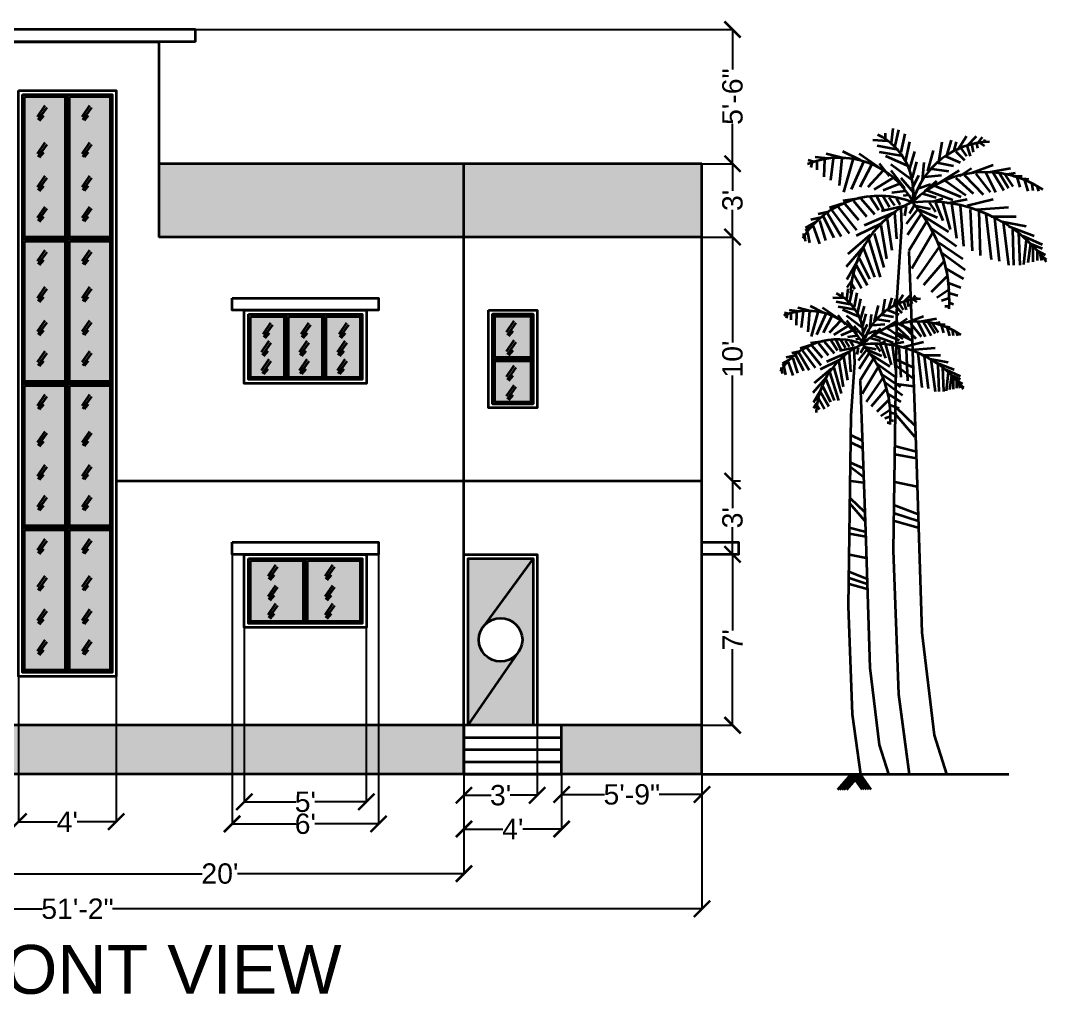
# Model space of a CAD drawing. Header units: inches. Extents: x -40 to 1928, y 303 to 1582.
# Drawn here: x 518 to 1023, y 1104 to 1582 of the extents above; entities that cross this region are included whole.
import ezdxf

# ---------------------------------------------------------------- set-up
doc = ezdxf.new("R2010")
doc.units = ezdxf.units.IN
doc.header["$PDMODE"] = 35
doc.layers.add('1.WALL', color=7, linetype='Continuous', lineweight=35)
doc.styles.get("Standard").update_dxf_attribs({"font": 'arial.ttf'})
doc.dimstyles.get("Standard").update_dxf_attribs({"dimtxt": 10, "dimasz": 8, "dimexe": 0.18, "dimexo": 0.0625, "dimgap": 0.09, "dimtad": 0, "dimzin": 0, "dimdsep": 46, "dimlunit": 4, "dimtxsty": 'Standard', "dimblk": 'ARCHTICK', "dimcen": 0.09, "dimadec": 0, "dimazin": 0, "dimtfac": 1, "dimtofl": 0, "dimtmove": 0, "dimatfit": 3, "dimfxl": 1, "dimtolj": 1, "dimtzin": 0, "dimarcsym": 0})

# ---------------------------------------------------------------- blocks, each defined once
blk = doc.blocks.new('*U42')
for p, q in [((-7.5, 199.68), (-7.5, 197.946)), ((-5.567, 196.707), (-4.987, 201.167)), ((-4.407, 195.716), (-3.247, 200.672)), ((-2.474, 193.733), (-1.315, 199.433)), ((15.116, 194.477), (17.822, 198.689)), ((18.015, 195.716), (20.914, 198.689)), ((21.301, 196.459), (22.847, 198.441)), ((-6.727, 197.202), (-11.366, 197.45)), ((-3.441, 194.477), (-10.013, 195.716)), ((-1.121, 190.759), (0.232, 196.955)), ((9.317, 191.255), (10.283, 196.955)), ((11.829, 192.99), (13.182, 197.45)), ((13.956, 194.229), (14.729, 196.955)), ((18.015, 195.468), (18.981, 192.494)), ((19.368, 196.459), (19.948, 193.733)), ((20.914, 196.459), (21.301, 194.972)), ((22.074, 196.707), (23.427, 195.716)), ((23.234, 196.707), (23.62, 197.698)), ((-25.283, 191.751), (-29.342, 192.246)), ((-20.064, 191.751), (-25.863, 193.238)), ((-21.031, 191.998), (-21.804, 183.325)), ((-15.232, 191.255), (-20.644, 193.981)), ((-9.433, 189.025), (-15.618, 193.238)), ((-1.894, 192.494), (-9.24, 193.733)), ((-0.541, 189.52), (-7.307, 192.494)), ((0.038, 188.281), (1.778, 193.981)), ((5.837, 187.786), (7.577, 194.229)), ((11.25, 192.494), (15.889, 190.512)), ((14.536, 193.981), (17.242, 191.255)), ((16.082, 194.972), (17.822, 192.494)), ((-29.729, 190.759), (-31.469, 191.255)), ((-30.309, 190.512), (-30.695, 189.025)), ((-28.763, 190.759), (-28.763, 188.281)), ((-26.443, 191.503), (-26.636, 186.051)), ((-23.737, 191.751), (-24.51, 185.06)), ((-17.551, 191.503), (-20.451, 181.343)), ((-14.265, 190.759), (-18.131, 182.086)), ((-11.753, 189.768), (-15.425, 182.83)), ((-6.147, 186.299), (-9.24, 190.264)), ((-5.76, 190.016), (0.618, 185.308)), ((1.005, 185.803), (2.358, 190.759)), ((4.098, 185.06), (4.678, 190.512)), ((8.544, 190.512), (13.763, 189.52)), ((15.695, 186.299), (19.368, 188.777)), ((19.368, 187.29), (26.133, 189.768)), ((24.78, 187.538), (31.546, 188.777)), ((-8.08, 188.034), (-12.912, 182.83)), ((-4.987, 185.803), (-10.979, 182.086)), ((-5.76, 188.034), (-1.508, 182.582)), ((-2.668, 185.803), (1.198, 181.343)), ((1.005, 182.582), (2.938, 186.547)), ((4.871, 186.051), (10.09, 186.547)), ((6.997, 188.529), (12.216, 187.786)), ((9.51, 184.317), (15.502, 188.034)), ((14.536, 185.803), (19.948, 180.847)), ((17.242, 186.547), (23.041, 180.599)), ((20.721, 187.042), (25.167, 181.343)), ((23.814, 187.29), (26.907, 181.343)), ((26.133, 187.29), (29.419, 181.838)), ((28.066, 187.29), (30.966, 182.582)), ((29.806, 186.795), (32.319, 183.078)), ((29.999, 186.795), (33.092, 187.29)), ((32.512, 186.299), (35.218, 186.299)), ((33.479, 186.051), (34.445, 182.83)), ((35.605, 185.556), (37.151, 185.308)), ((-3.247, 183.821), (-8.08, 181.838)), ((2.938, 182.582), (6.61, 183.821)), ((4.871, 181.591), (8.544, 184.812)), ((7.77, 183.325), (16.082, 179.856)), ((11.25, 184.812), (17.628, 180.352)), ((35.798, 185.308), (36.958, 181.591)), ((38.118, 184.317), (38.504, 181.838)), ((39.857, 182.83), (40.244, 181.591)), ((-15.618, 179.36), (-20.644, 178.617)), ((-15.038, 179.36), (-10.786, 174.404)), ((-12.332, 180.104), (-9.433, 175.643)), ((-10.206, 180.104), (-8.08, 175.891)), ((-8.273, 180.104), (-6.147, 176.635)), ((-6.34, 179.608), (-4.6, 177.13)), ((-1.315, 181.591), (-5.374, 181.095)), ((-4.021, 179.36), (-2.861, 177.378)), ((-0.348, 180.352), (-1.894, 180.104)), ((4.098, 180.847), (8.35, 179.608)), ((5.644, 181.838), (13.569, 178.865)), ((7.384, 178.369), (10.476, 179.36)), ((11.829, 177.874), (18.015, 179.113)), ((18.015, 177.13), (26.133, 179.113)), ((-21.031, 177.626), (-24.897, 176.387)), ((-24.317, 175.891), (-18.711, 168.457)), ((-22.191, 176.635), (-16.391, 169.448)), ((-20.064, 177.626), (-15.812, 172.67)), ((-17.358, 178.617), (-13.299, 173.661)), ((-1.701, 176.882), (-8.66, 175.396)), ((-2.668, 176.387), (-2.376, 170.594)), ((-0.928, 176.882), (-1.508, 173.909)), ((2.551, 175.891), (-0.928, 171.431)), ((1.585, 177.13), (0.038, 174.652)), ((1.585, 177.13), (6.61, 176.139)), ((2.938, 175.891), (8.737, 173.413)), ((6.224, 178.121), (8.157, 175.148)), ((8.157, 178.121), (10.476, 172.422)), ((10.476, 177.874), (12.796, 169.696)), ((13.182, 177.874), (14.729, 166.97)), ((15.889, 177.13), (16.855, 164.492)), ((18.981, 175.891), (19.561, 163.005)), ((20.914, 175.891), (30.966, 176.635)), ((-27.409, 173.413), (-30.695, 172.67)), ((-25.09, 175.148), (-28.376, 174.404)), ((-26.829, 173.661), (-23.544, 167.218)), ((-25.476, 174.652), (-21.224, 167.466)), ((-4.214, 175.148), (-14.072, 170.935)), ((-6.92, 172.917), (-5.374, 163.253)), ((-4.6, 174.9), (-4.021, 166.722)), ((3.711, 174.404), (-0.541, 167.961)), ((4.291, 173.909), (12.216, 168.953)), ((21.688, 175.396), (22.074, 161.518)), ((23.814, 174.404), (25.554, 160.279)), ((25.554, 173.661), (33.285, 173.661)), ((26.52, 173.165), (28.066, 159.784)), ((-28.956, 172.174), (-32.435, 170.192)), ((-31.082, 169.944), (-32.435, 169.2)), ((-29.922, 170.687), (-27.989, 165.235)), ((-27.989, 172.422), (-26.056, 166.227)), ((-8.466, 171.678), (-16.585, 167.713)), ((-8.853, 170.935), (-7.113, 160.527)), ((5.257, 171.926), (-0.155, 163.005)), ((6.417, 170.439), (14.729, 164.492)), ((28.839, 172.174), (36.378, 170.687)), ((29.226, 171.926), (30.966, 158.545)), ((30.966, 170.687), (38.891, 167.713)), ((32.126, 169.696), (32.512, 158.545)), ((-32.628, 167.961), (-33.208, 167.961)), ((-32.628, 167.713), (-32.435, 165.979)), ((-31.662, 168.705), (-31.082, 165.483)), ((-12.139, 167.961), (-19.098, 162.014)), ((-12.719, 166.722), (-9.046, 154.828)), ((-10.979, 168.457), (-7.887, 157.801)), ((7.384, 168.705), (0.812, 157.553)), ((34.058, 168.705), (34.445, 158.545)), ((35.412, 167.713), (41.404, 164.988)), ((36.378, 166.474), (35.605, 158.792)), ((-14.265, 164.244), (-19.678, 158.049)), ((-14.265, 163.749), (-10.786, 154.828)), ((9.317, 164.244), (2.358, 154.332)), ((8.544, 165.979), (16.662, 160.527)), ((37.731, 165.235), (36.958, 159.288)), ((37.924, 165.235), (41.404, 163.749)), ((38.504, 164.492), (38.504, 159.536)), ((39.664, 163.253), (42.37, 161.766)), ((-16.005, 160.031), (-19.484, 154.084)), ((-15.618, 160.775), (-12.332, 154.332)), ((10.09, 162.51), (17.435, 157.058)), ((39.857, 162.757), (39.857, 160.031)), ((40.824, 161.766), (41.21, 160.031)), ((41.21, 161.518), (42.757, 160.279)), ((-16.585, 158.545), (-13.106, 152.35)), ((10.863, 159.784), (4.484, 152.35)), ((11.443, 157.553), (16.855, 154.332)), ((-18.131, 153.589), (-19.484, 151.606)), ((-17.358, 155.819), (-14.845, 151.358)), ((11.829, 155.075), (6.804, 150.119)), ((-17.938, 152.597), (-16.972, 151.111)), ((12.603, 151.111), (8.544, 148.385)), ((12.216, 153.093), (16.082, 151.606)), ((12.216, 148.137), (10.09, 147.393)), ((12.603, 149.872), (15.116, 149.128)), ((12.409, 145.659), (11.056, 145.659)), ((12.409, 146.898), (13.763, 146.402)), ((-4.081, 140.645), (0.753, 138.261)), ((-4.081, 137.547), (0.753, 135.163)), ((-4.081, 129.205), (1.124, 126.821)), ((-4.081, 127.298), (1.31, 123.246)), ((-4.081, 121.578), (1.31, 120.863)), ((-4.453, 112.283), (1.682, 105.133)), ((-4.267, 114.428), (1.682, 108.708)), ((-4.639, 102.273), (1.868, 100.604)), ((-4.453, 99.651), (2.24, 98.459)), ((-4.453, 91.071), (2.426, 89.641)), ((-4.825, 83.921), (2.612, 81.061)), ((-4.639, 81.299), (2.797, 78.916)), ((-4.639, 78.916), (2.797, 76.771))]:
    blk.add_line(p, q)
for points in [[(-2.363, 170.553), (-3.88, 148.505), (-4.988, 69.634), (-3.325, 24.869), (0, 0)], [(-0.116, 162.848), (0.554, 143.532), (2.217, 96.635), (3.88, 44.054), (7.76, 12.079), (11.64, 0)]]:
    blk.add_lwpolyline(points)
for centre, radius, start, end in [((-18.427, 181.448), 19.715, 350.285, 64.11229), ((25.595, 171.567), 25.395, 91.40319, 163.882), ((-21.738, 166.094), 25.899, 27.67115, 112.5305), ((23.687, 155.341), 32.188, 56.19272, 134.3213), ((-9.259, 151.732), 28.386, 68.38311, 147.5322), ((14.394, 148.393), 32.752, 113.7592, 177.4133), ((5.828, 132.718), 45.639, 35.98777, 95.82273), ((-32.8, 147.923), 45.309, 356.1943, 41.37848)]:
    blk.add_arc(centre, radius, start, end)
blk = doc.blocks.new('_ArchTick')
at = {"color": 0, "linetype": 'ByBlock', "const_width": 0.15}
blk.add_lwpolyline([(-0.5, -0.5), (0.5, 0.5)], dxfattribs=at)
blk = doc.blocks.new('*D45')
at = {"layer": '1.WALL', "color": 0, "lineweight": -2, "transparency": 16777216}
for p, q in [((871.37, 1320.07), (868.27, 1320.07)), ((868.45, 1320.07), (868.45, 1282.72)), ((868.45, 1236.07), (868.45, 1273.42)), ((853.5, 1236.07), (868.63, 1236.07))]:
    blk.add_line(p, q, dxfattribs=at)
at = {"layer": 'Defpoints', "color": 0, "transparency": 16777216}
for p in [(868.45, 1320.07), (871.43, 1320.07), (853.43, 1236.07)]:
    blk.add_point(p, dxfattribs=at)
at = {"layer": '1.WALL', "color": 0, "lineweight": -2, "transparency": 16777216, "xscale": 8, "yscale": 8, "zscale": 8}
for p, rotation in [((868.45, 1320.07), 90), ((868.45, 1236.07), 270)]:
    blk.add_blockref('_ArchTick', p, dxfattribs=dict(at, rotation=rotation))
at = {"layer": '1.WALL', "color": 0, "transparency": 16777216, "insert": (868.45, 1278.07), "char_height": 10, "attachment_point": 5, "rotation": 90}
blk.add_mtext("\\A1;7'", dxfattribs=at)
blk = doc.blocks.new('*D46')
at = {"layer": '1.WALL', "color": 0, "lineweight": -2, "transparency": 16777216}
for p, q in [((872.39, 1356.07), (868.27, 1356.07)), ((868.45, 1356.07), (868.45, 1342.76)), ((868.45, 1320.07), (868.45, 1333.38)), ((871.37, 1320.07), (868.27, 1320.07))]:
    blk.add_line(p, q, dxfattribs=at)
at = {"layer": 'Defpoints', "color": 0, "transparency": 16777216}
for p in [(868.45, 1356.07), (872.45, 1356.07), (871.43, 1320.07)]:
    blk.add_point(p, dxfattribs=at)
at = {"layer": '1.WALL', "color": 0, "lineweight": -2, "transparency": 16777216, "xscale": 8, "yscale": 8, "zscale": 8}
for p, rotation in [((868.45, 1356.07), 90), ((868.45, 1320.07), 270)]:
    blk.add_blockref('_ArchTick', p, dxfattribs=dict(at, rotation=rotation))
at = {"layer": '1.WALL', "color": 0, "transparency": 16777216, "insert": (868.45, 1338.07), "char_height": 10, "attachment_point": 5, "rotation": 90}
blk.add_mtext("\\A1;3'", dxfattribs=at)
blk = doc.blocks.new('*D47')
at = {"layer": '1.WALL', "color": 0, "lineweight": -2, "transparency": 16777216}
for p, q in [((853.5, 1476.07), (868.63, 1476.07)), ((868.45, 1476.07), (868.45, 1424.17)), ((868.45, 1356.07), (868.45, 1407.96)), ((872.39, 1356.07), (868.27, 1356.07))]:
    blk.add_line(p, q, dxfattribs=at)
at = {"layer": 'Defpoints', "color": 0, "transparency": 16777216}
for p in [(853.43, 1476.07), (868.45, 1476.07), (872.45, 1356.07)]:
    blk.add_point(p, dxfattribs=at)
at = {"layer": '1.WALL', "color": 0, "lineweight": -2, "transparency": 16777216, "xscale": 8, "yscale": 8, "zscale": 8}
for p, rotation in [((868.45, 1476.07), 90), ((868.45, 1356.07), 270)]:
    blk.add_blockref('_ArchTick', p, dxfattribs=dict(at, rotation=rotation))
at = {"layer": '1.WALL', "color": 0, "transparency": 16777216, "insert": (868.45, 1416.07), "char_height": 10, "attachment_point": 5, "rotation": 90}
blk.add_mtext("\\A1;10'", dxfattribs=at)
blk = doc.blocks.new('*D48')
at = {"layer": '1.WALL', "color": 0, "lineweight": -2, "transparency": 16777216}
for p, q in [((853.5, 1512.07), (868.63, 1512.07)), ((868.45, 1512.07), (868.45, 1498.76)), ((868.45, 1476.07), (868.45, 1489.38)), ((853.5, 1476.07), (868.63, 1476.07))]:
    blk.add_line(p, q, dxfattribs=at)
at = {"layer": 'Defpoints', "color": 0, "transparency": 16777216}
for p in [(853.43, 1512.07), (868.45, 1512.07), (853.43, 1476.07)]:
    blk.add_point(p, dxfattribs=at)
at = {"layer": '1.WALL', "color": 0, "lineweight": -2, "transparency": 16777216, "xscale": 8, "yscale": 8, "zscale": 8}
for p, rotation in [((868.45, 1512.07), 90), ((868.45, 1476.07), 270)]:
    blk.add_blockref('_ArchTick', p, dxfattribs=dict(at, rotation=rotation))
at = {"layer": '1.WALL', "color": 0, "transparency": 16777216, "insert": (868.45, 1494.07), "char_height": 10, "attachment_point": 5, "rotation": 90}
blk.add_mtext("\\A1;3'", dxfattribs=at)
blk = doc.blocks.new('*D49')
at = {"layer": '1.WALL', "color": 0, "lineweight": -2, "transparency": 16777216}
for p, q in [((604.5, 1578.07), (868.63, 1578.07)), ((868.45, 1578.07), (868.45, 1558.45)), ((868.45, 1512.07), (868.45, 1531.69)), ((853.5, 1512.07), (868.63, 1512.07))]:
    blk.add_line(p, q, dxfattribs=at)
at = {"layer": 'Defpoints', "color": 0, "transparency": 16777216}
for p in [(604.43, 1578.07), (868.45, 1578.07), (853.43, 1512.07)]:
    blk.add_point(p, dxfattribs=at)
at = {"layer": '1.WALL', "color": 0, "lineweight": -2, "transparency": 16777216, "xscale": 8, "yscale": 8, "zscale": 8}
for p, rotation in [((868.45, 1578.07), 90), ((868.45, 1512.07), 270)]:
    blk.add_blockref('_ArchTick', p, dxfattribs=dict(at, rotation=rotation))
at = {"layer": '1.WALL', "color": 0, "transparency": 16777216, "insert": (868.45, 1545.07), "char_height": 10, "attachment_point": 5, "rotation": 90}
blk.add_mtext('\\A1;5\'-6"', dxfattribs=at)
blk = doc.blocks.new('*D53')
at = {"layer": '1.WALL', "color": 0, "lineweight": -2, "transparency": 16777216}
for p, q in [((496.43, 1212.01), (496.43, 1162.92)), ((736.43, 1212.01), (736.43, 1162.92)), ((496.43, 1163.1), (607.77, 1163.1)), ((736.43, 1163.1), (625.09, 1163.1))]:
    blk.add_line(p, q, dxfattribs=at)
at = {"layer": 'Defpoints', "color": 0, "transparency": 16777216}
for p in [(496.43, 1212.07), (736.43, 1212.07), (736.43, 1163.1)]:
    blk.add_point(p, dxfattribs=at)
at = {"layer": '1.WALL', "color": 0, "lineweight": -2, "transparency": 16777216, "xscale": 8, "yscale": 8, "zscale": 8, "rotation": 180}
blk.add_blockref('_ArchTick', (496.43, 1163.1), dxfattribs=at)
at = {"layer": '1.WALL', "color": 0, "lineweight": -2, "transparency": 16777216, "xscale": 8, "yscale": 8, "zscale": 8}
blk.add_blockref('_ArchTick', (736.43, 1163.1), dxfattribs=at)
at = {"layer": '1.WALL', "color": 0, "transparency": 16777216, "insert": (616.43, 1163.1), "char_height": 10, "attachment_point": 5}
blk.add_mtext("\\A1;20'", dxfattribs=at)
blk = doc.blocks.new('*D54')
at = {"layer": '1.WALL', "color": 0, "lineweight": -2, "transparency": 16777216}
for p, q in [((784.43, 1212.01), (784.43, 1201.83)), ((853.43, 1212.01), (853.43, 1201.83)), ((784.43, 1202.01), (805.55, 1202.01)), ((853.43, 1202.01), (832.31, 1202.01))]:
    blk.add_line(p, q, dxfattribs=at)
at = {"layer": 'Defpoints', "color": 0, "transparency": 16777216}
for p in [(784.43, 1212.07), (853.43, 1212.07), (853.43, 1202.01)]:
    blk.add_point(p, dxfattribs=at)
at = {"layer": '1.WALL', "color": 0, "lineweight": -2, "transparency": 16777216, "xscale": 8, "yscale": 8, "zscale": 8, "rotation": 180}
blk.add_blockref('_ArchTick', (784.43, 1202.01), dxfattribs=at)
at = {"layer": '1.WALL', "color": 0, "lineweight": -2, "transparency": 16777216, "xscale": 8, "yscale": 8, "zscale": 8}
blk.add_blockref('_ArchTick', (853.43, 1202.01), dxfattribs=at)
at = {"layer": '1.WALL', "color": 0, "transparency": 16777216, "insert": (818.93, 1202.01), "char_height": 10, "attachment_point": 5}
blk.add_mtext('\\A1;5\'-9"', dxfattribs=at)
blk = doc.blocks.new('*D55')
at = {"layer": '1.WALL', "color": 0, "lineweight": -2, "transparency": 16777216}
for p, q in [((239.43, 1212.01), (239.43, 1145.63)), ((853.43, 1212.01), (853.43, 1145.63)), ((239.43, 1145.81), (529.17, 1145.81)), ((853.43, 1145.81), (563.7, 1145.81))]:
    blk.add_line(p, q, dxfattribs=at)
at = {"layer": 'Defpoints', "color": 0, "transparency": 16777216}
for p in [(239.43, 1212.07), (853.43, 1212.07), (239.43, 1145.81)]:
    blk.add_point(p, dxfattribs=at)
at = {"layer": '1.WALL', "color": 0, "lineweight": -2, "transparency": 16777216, "xscale": 8, "yscale": 8, "zscale": 8, "rotation": 180}
blk.add_blockref('_ArchTick', (239.43, 1145.81), dxfattribs=at)
at = {"layer": '1.WALL', "color": 0, "lineweight": -2, "transparency": 16777216, "xscale": 8, "yscale": 8, "zscale": 8}
blk.add_blockref('_ArchTick', (853.43, 1145.81), dxfattribs=at)
at = {"layer": '1.WALL', "color": 0, "transparency": 16777216, "insert": (546.43, 1145.81), "char_height": 10, "attachment_point": 5}
blk.add_mtext('\\A1;51\'-2"', dxfattribs=at)
blk = doc.blocks.new('*D61')
at = {"layer": '1.WALL', "color": 0, "lineweight": -2, "transparency": 16777216}
for p, q in [((517.43, 1260.01), (517.43, 1188.48)), ((565.43, 1260.01), (565.43, 1188.48)), ((517.43, 1188.66), (536.54, 1188.66)), ((565.43, 1188.66), (546.33, 1188.66))]:
    blk.add_line(p, q, dxfattribs=at)
at = {"layer": 'Defpoints', "color": 0, "transparency": 16777216}
for p in [(517.43, 1260.07), (565.43, 1260.07), (565.43, 1188.66)]:
    blk.add_point(p, dxfattribs=at)
at = {"layer": '1.WALL', "color": 0, "lineweight": -2, "transparency": 16777216, "xscale": 8, "yscale": 8, "zscale": 8, "rotation": 180}
blk.add_blockref('_ArchTick', (517.43, 1188.66), dxfattribs=at)
at = {"layer": '1.WALL', "color": 0, "lineweight": -2, "transparency": 16777216, "xscale": 8, "yscale": 8, "zscale": 8}
blk.add_blockref('_ArchTick', (565.43, 1188.66), dxfattribs=at)
at = {"layer": '1.WALL', "color": 0, "transparency": 16777216, "insert": (541.43, 1188.66), "char_height": 10, "attachment_point": 5}
blk.add_mtext("\\A1;4'", dxfattribs=at)
blk = doc.blocks.new('*D62')
at = {"layer": '1.WALL', "color": 0, "lineweight": -2, "transparency": 16777216}
for p, q in [((628.43, 1284.01), (628.43, 1198.21)), ((688.43, 1284.01), (688.43, 1198.21)), ((628.43, 1198.39), (653.74, 1198.39)), ((688.43, 1198.39), (663.12, 1198.39))]:
    blk.add_line(p, q, dxfattribs=at)
at = {"layer": 'Defpoints', "color": 0, "transparency": 16777216}
for p in [(628.43, 1284.07), (688.43, 1284.07), (688.43, 1198.39)]:
    blk.add_point(p, dxfattribs=at)
at = {"layer": '1.WALL', "color": 0, "lineweight": -2, "transparency": 16777216, "xscale": 8, "yscale": 8, "zscale": 8, "rotation": 180}
blk.add_blockref('_ArchTick', (628.43, 1198.39), dxfattribs=at)
at = {"layer": '1.WALL', "color": 0, "lineweight": -2, "transparency": 16777216, "xscale": 8, "yscale": 8, "zscale": 8}
blk.add_blockref('_ArchTick', (688.43, 1198.39), dxfattribs=at)
at = {"layer": '1.WALL', "color": 0, "transparency": 16777216, "insert": (658.43, 1198.39), "char_height": 10, "attachment_point": 5}
blk.add_mtext("\\A1;5'", dxfattribs=at)
blk = doc.blocks.new('*D63')
at = {"layer": '1.WALL', "color": 0, "lineweight": -2, "transparency": 16777216}
for p, q in [((622.43, 1320.01), (622.43, 1187.4)), ((694.43, 1320.01), (694.43, 1187.4)), ((622.43, 1187.58), (653.71, 1187.58)), ((694.43, 1187.58), (663.15, 1187.58))]:
    blk.add_line(p, q, dxfattribs=at)
at = {"layer": 'Defpoints', "color": 0, "transparency": 16777216}
for p in [(622.43, 1320.07), (694.43, 1320.07), (694.43, 1187.58)]:
    blk.add_point(p, dxfattribs=at)
at = {"layer": '1.WALL', "color": 0, "lineweight": -2, "transparency": 16777216, "xscale": 8, "yscale": 8, "zscale": 8, "rotation": 180}
blk.add_blockref('_ArchTick', (622.43, 1187.58), dxfattribs=at)
at = {"layer": '1.WALL', "color": 0, "lineweight": -2, "transparency": 16777216, "xscale": 8, "yscale": 8, "zscale": 8}
blk.add_blockref('_ArchTick', (694.43, 1187.58), dxfattribs=at)
at = {"layer": '1.WALL', "color": 0, "transparency": 16777216, "insert": (658.43, 1187.58), "char_height": 10, "attachment_point": 5}
blk.add_mtext("\\A1;6'", dxfattribs=at)
blk = doc.blocks.new('*D64')
at = {"layer": '1.WALL', "color": 0, "lineweight": -2, "transparency": 16777216}
for p, q in [((736.43, 1236.01), (736.43, 1201.45)), ((772.43, 1236.01), (772.43, 1201.45)), ((736.43, 1201.63), (749.75, 1201.63)), ((772.43, 1201.63), (759.12, 1201.63))]:
    blk.add_line(p, q, dxfattribs=at)
at = {"layer": 'Defpoints', "color": 0, "transparency": 16777216}
for p in [(736.43, 1236.07), (772.43, 1236.07), (772.43, 1201.63)]:
    blk.add_point(p, dxfattribs=at)
at = {"layer": '1.WALL', "color": 0, "lineweight": -2, "transparency": 16777216, "xscale": 8, "yscale": 8, "zscale": 8, "rotation": 180}
blk.add_blockref('_ArchTick', (736.43, 1201.63), dxfattribs=at)
at = {"layer": '1.WALL', "color": 0, "lineweight": -2, "transparency": 16777216, "xscale": 8, "yscale": 8, "zscale": 8}
blk.add_blockref('_ArchTick', (772.43, 1201.63), dxfattribs=at)
at = {"layer": '1.WALL', "color": 0, "transparency": 16777216, "insert": (754.43, 1201.63), "char_height": 10, "attachment_point": 5}
blk.add_mtext("\\A1;3'", dxfattribs=at)
blk = doc.blocks.new('*D65')
at = {"layer": '1.WALL', "color": 0, "lineweight": -2, "transparency": 16777216}
for p, q in [((736.43, 1212.01), (736.43, 1184.88)), ((784.43, 1212.01), (784.43, 1184.88)), ((736.43, 1185.06), (755.54, 1185.06)), ((784.43, 1185.06), (765.33, 1185.06))]:
    blk.add_line(p, q, dxfattribs=at)
at = {"layer": 'Defpoints', "color": 0, "transparency": 16777216}
for p in [(736.43, 1212.07), (784.43, 1212.07), (784.43, 1185.06)]:
    blk.add_point(p, dxfattribs=at)
at = {"layer": '1.WALL', "color": 0, "lineweight": -2, "transparency": 16777216, "xscale": 8, "yscale": 8, "zscale": 8, "rotation": 180}
blk.add_blockref('_ArchTick', (736.43, 1185.06), dxfattribs=at)
at = {"layer": '1.WALL', "color": 0, "lineweight": -2, "transparency": 16777216, "xscale": 8, "yscale": 8, "zscale": 8}
blk.add_blockref('_ArchTick', (784.43, 1185.06), dxfattribs=at)
at = {"layer": '1.WALL', "color": 0, "transparency": 16777216, "insert": (760.43, 1185.06), "char_height": 10, "attachment_point": 5}
blk.add_mtext("\\A1;4'", dxfattribs=at)

msp = doc.modelspace()

# ---------------------------------------------------------------- hatches: boundary and pattern name
at = {"layer": '1.WALL'}
h = msp.add_hatch(color=256, dxfattribs=at)
h.set_gradient(color1=(39, 118, 187), color2=(173, 221, 247), tint=1, name='CYLINDER')
h.paths.add_polyline_path([(520.433, 1476.068), (540.433, 1476.068), (540.433, 1545.068), (520.433, 1545.068)])
h.paths.add_polyline_path([(562.433, 1545.068), (542.433, 1545.068), (542.433, 1476.068), (562.433, 1476.068)])
h.paths.add_polyline_path([(520.433, 1405.068), (540.433, 1405.068), (540.433, 1474.068), (520.433, 1474.068)])
h.paths.add_polyline_path([(542.433, 1405.068), (562.433, 1405.068), (562.433, 1474.068), (542.433, 1474.068)])
h.paths.add_polyline_path([(540.433, 1403.068), (520.433, 1403.068), (520.433, 1334.068), (540.433, 1334.068)])
h.paths.add_polyline_path([(562.433, 1403.068), (542.433, 1403.068), (542.433, 1334.068), (562.433, 1334.068)])
h.paths.add_polyline_path([(540.433, 1332.068), (520.433, 1332.068), (520.433, 1263.068), (540.433, 1263.068)])
h.paths.add_polyline_path([(542.433, 1263.068), (562.433, 1263.068), (562.433, 1332.068), (542.433, 1332.068)])
at = {"layer": '1.WALL', "true_color": 0xf26722}
h = msp.add_hatch(color=30, dxfattribs=at)
h.paths.add_polyline_path([(853.433, 1512.068), (736.433, 1512.068), (736.433, 1476.068), (853.433, 1476.068)])
h.paths.add_polyline_path([(496.433, 1392.068), (253.433, 1392.068), (253.433, 1356.068), (496.433, 1356.068)])
h = msp.add_hatch(color=30, dxfattribs=at)
h.paths.add_polyline_path([(496.433, 1512.068), (373.433, 1512.068), (373.433, 1476.068), (496.433, 1476.068)])
h.paths.add_polyline_path([(736.433, 1512.068), (586.433, 1512.068), (586.433, 1476.068), (736.433, 1476.068)])
at = {"layer": '1.WALL'}
h = msp.add_hatch(color=256, dxfattribs=at)
h.set_gradient(color1=(39, 118, 187), color2=(173, 221, 247), tint=1, name='CYLINDER')
h.paths.add_polyline_path([(648.099, 1437.068), (631.433, 1437.068), (631.433, 1407.068), (648.099, 1407.068)])
h = msp.add_hatch(color=256, dxfattribs=at)
h.set_gradient(color1=(39, 118, 187), color2=(173, 221, 247), tint=1, name='CYLINDER')
h.paths.add_polyline_path([(666.766, 1437.068), (650.099, 1437.068), (650.099, 1407.068), (666.766, 1407.068)])
h = msp.add_hatch(color=256, dxfattribs=at)
h.set_gradient(color1=(39, 118, 187), color2=(173, 221, 247), tint=1, name='CYLINDER')
h.paths.add_polyline_path([(668.766, 1407.068), (685.433, 1407.068), (685.433, 1437.068), (668.766, 1437.068)])
h = msp.add_hatch(color=256, dxfattribs=at)
h.set_gradient(color1=(39, 118, 187), color2=(173, 221, 247), tint=1, name='CYLINDER')
h.paths.add_polyline_path([(769.406, 1437.068), (751.406, 1437.068), (751.406, 1417.068), (769.406, 1417.068)])
h = msp.add_hatch(color=256, dxfattribs=at)
h.set_gradient(color1=(39, 118, 187), color2=(173, 221, 247), tint=1, name='CYLINDER')
h.paths.add_polyline_path([(769.406, 1415.068), (751.406, 1415.068), (751.406, 1395.068), (769.406, 1395.068)])
h = msp.add_hatch(color=256, dxfattribs=at)
h.set_gradient(color1=(39, 118, 187), color2=(173, 221, 247), tint=1, name='CYLINDER')
h.paths.add_polyline_path([(631.433, 1317.068), (631.433, 1287.068), (657.433, 1287.068), (657.433, 1317.068)])
h = msp.add_hatch(color=256, dxfattribs=at)
h.set_gradient(color1=(39, 118, 187), color2=(173, 221, 247), tint=1, name='CYLINDER')
h.paths.add_polyline_path([(685.433, 1317.068), (659.433, 1317.068), (659.433, 1287.068), (685.433, 1287.068)])
at = {"layer": '1.WALL', "true_color": 0xe5e878}
msp.add_hatch(color=61, dxfattribs=at).paths.add_polyline_path([(770.433, 1318.068), (745.806, 1284.373, -0.725467), (765.118, 1278.068, -0.1521607), (763.227, 1272), (738.433, 1236.068), (770.433, 1236.068)])
at = {"layer": '1.WALL', "true_color": 0x999b37}
msp.add_hatch(color=55, dxfattribs=at).paths.add_polyline_path([(770.433, 1318.068), (738.433, 1318.068), (738.433, 1236.068), (763.227, 1272, -0.7358689), (743.748, 1278.068, -0.1591065), (745.806, 1284.373)])
at = {"layer": '1.WALL'}
h = msp.add_hatch(dxfattribs=at)
h.set_pattern_fill('GRAVEL', color=256, style=0)
h.paths.add_polyline_path([(424.433, 1230.068), (436.433, 1230.068), (436.433, 1236.068), (255.433, 1236.068), (255.433, 1212.068), (400.433, 1212.068), (400.433, 1218.068), (412.433, 1218.068), (412.433, 1224.068), (424.433, 1224.068)])
h.paths.add_polyline_path([(736.433, 1236.068), (496.433, 1236.068), (496.433, 1212.068), (736.433, 1212.068)])
h.paths.add_polyline_path([(853.433, 1236.068), (784.433, 1236.068), (784.433, 1212.068), (853.433, 1212.068)])

# ---------------------------------------------------------------- linework, layer by layer
for p, q in [((604.433, 1578.068), (478.433, 1578.068)), ((604.433, 1572.068), (604.433, 1578.068)), ((604.433, 1572.068), (478.433, 1572.068)), ((541.433, 1546.068), (541.433, 1262.068)), ((853.433, 1512.068), (586.433, 1512.068)), ((736.433, 1356.068), (736.433, 1512.068)), ((853.433, 1356.068), (853.433, 1512.068)), ((853.433, 1476.068), (586.433, 1476.068)), ((630.433, 1438.068), (686.433, 1438.068)), ((630.433, 1406.068), (630.433, 1438.068)), ((649.099, 1406.068), (649.099, 1438.068)), ((667.766, 1406.068), (667.766, 1438.068)), ((686.433, 1438.068), (686.433, 1406.068)), ((519.433, 1404.068), (563.433, 1404.068)), ((686.433, 1406.068), (630.433, 1406.068)), ((853.433, 1356.068), (565.433, 1356.068)), ((853.433, 1356.068), (565.433, 1356.068)), ((853.433, 1356.068), (565.433, 1356.068)), ((736.433, 1212.068), (736.433, 1356.068)), ((853.433, 1212.068), (853.433, 1356.068)), ((770.433, 1318.068), (745.806, 1284.373)), ((738.433, 1236.068), (763.227, 1272)), ((853.433, 1236.068), (253.433, 1236.068)), ((853.433, 1236.068), (253.433, 1236.068)), ((736.433, 1236.068), (736.433, 1212.068)), ((784.433, 1212.068), (784.433, 1236.068)), ((736.433, 1230.068), (784.433, 1230.068)), ((736.433, 1224.068), (784.433, 1224.068)), ((736.433, 1218.068), (784.433, 1218.068)), ((853.433, 1212.068), (253.433, 1212.068)), ((736.433, 1212.068), (784.433, 1212.068)), ((853.433, 1212.068), (1004.34, 1212.068))]:
    msp.add_line(p, q, dxfattribs=at)
at = {"layer": '1.WALL', "color": 7, "true_color": 0xffffff}
for p, q in [((526.768, 1535.153), (530.541, 1540.656)), ((527.114, 1533.656), (531.515, 1539.693)), ((548.768, 1535.153), (552.541, 1540.656)), ((549.114, 1533.656), (553.515, 1539.693)), ((527.822, 1533.387), (529.929, 1535.833)), ((549.822, 1533.387), (551.929, 1535.833)), ((526.768, 1517.03), (530.541, 1522.533)), ((527.114, 1515.533), (531.515, 1521.57)), ((548.768, 1517.03), (552.541, 1522.533)), ((549.114, 1515.533), (553.515, 1521.57)), ((527.822, 1515.264), (529.929, 1517.709)), ((549.822, 1515.264), (551.929, 1517.709)), ((526.768, 1500.585), (530.541, 1506.088)), ((527.114, 1499.088), (531.515, 1505.125)), ((548.768, 1500.585), (552.541, 1506.088)), ((549.114, 1499.088), (553.515, 1505.125)), ((527.822, 1498.819), (529.929, 1501.264)), ((549.822, 1498.819), (551.929, 1501.264)), ((526.768, 1485.482), (530.541, 1490.985)), ((527.114, 1483.985), (531.515, 1490.022)), ((548.768, 1485.482), (552.541, 1490.985)), ((549.114, 1483.985), (553.515, 1490.022)), ((527.822, 1483.716), (529.929, 1486.162)), ((549.822, 1483.716), (551.929, 1486.162)), ((526.768, 1464.153), (530.541, 1469.656)), ((527.114, 1462.656), (531.515, 1468.693)), ((548.768, 1464.153), (552.541, 1469.656)), ((549.114, 1462.656), (553.515, 1468.693)), ((527.822, 1462.387), (529.929, 1464.833)), ((549.822, 1462.387), (551.929, 1464.833)), ((526.768, 1446.03), (530.541, 1451.533)), ((527.114, 1444.533), (531.515, 1450.57)), ((548.768, 1446.03), (552.541, 1451.533)), ((549.114, 1444.533), (553.515, 1450.57)), ((527.822, 1444.264), (529.929, 1446.709)), ((549.822, 1444.264), (551.929, 1446.709)), ((526.768, 1429.585), (530.541, 1435.088)), ((527.114, 1428.088), (531.515, 1434.125)), ((548.768, 1429.585), (552.541, 1435.088)), ((549.114, 1428.088), (553.515, 1434.125)), ((637.721, 1428.321), (641.494, 1433.824)), ((638.067, 1426.824), (642.468, 1432.861)), ((656.388, 1428.321), (660.161, 1433.824)), ((656.733, 1426.824), (661.134, 1432.861)), ((675.054, 1428.321), (678.827, 1433.824)), ((675.4, 1426.824), (679.801, 1432.861)), ((757.408, 1429.327), (761.181, 1434.83)), ((757.753, 1427.83), (762.155, 1433.867)), ((527.822, 1427.819), (529.929, 1430.264)), ((549.822, 1427.819), (551.929, 1430.264)), ((638.775, 1426.555), (640.882, 1429.001)), ((657.441, 1426.555), (659.549, 1429.001)), ((676.108, 1426.555), (678.216, 1429.001)), ((758.462, 1427.561), (760.569, 1430.006)), ((636.963, 1419.491), (640.736, 1424.994)), ((637.308, 1417.994), (641.709, 1424.031)), ((655.629, 1419.491), (659.402, 1424.994)), ((655.975, 1417.994), (660.376, 1424.031)), ((674.296, 1419.491), (678.069, 1424.994)), ((674.641, 1417.994), (679.043, 1424.031)), ((757.408, 1419.809), (761.181, 1425.311)), ((757.753, 1418.311), (762.155, 1424.348)), ((526.768, 1414.482), (530.541, 1419.985)), ((527.114, 1412.985), (531.515, 1419.022)), ((548.768, 1414.482), (552.541, 1419.985)), ((549.114, 1412.985), (553.515, 1419.022)), ((638.016, 1417.725), (640.124, 1420.17)), ((656.683, 1417.725), (658.79, 1420.17)), ((675.35, 1417.725), (677.457, 1420.17)), ((758.462, 1418.042), (760.569, 1420.488)), ((527.822, 1412.716), (529.929, 1415.162)), ((549.822, 1412.716), (551.929, 1415.162)), ((636.963, 1410.512), (640.736, 1416.014)), ((637.308, 1409.015), (641.709, 1415.052)), ((655.629, 1410.512), (659.402, 1416.014)), ((655.975, 1409.015), (660.376, 1415.052)), ((674.296, 1410.512), (678.069, 1416.014)), ((674.641, 1409.015), (679.043, 1415.052)), ((757.408, 1407.327), (761.181, 1412.83)), ((638.016, 1408.745), (640.124, 1411.191)), ((656.683, 1408.745), (658.79, 1411.191)), ((675.35, 1408.745), (677.457, 1411.191)), ((757.753, 1405.83), (762.155, 1411.867)), ((758.462, 1405.561), (760.569, 1408.006)), ((757.408, 1397.809), (761.181, 1403.311)), ((757.753, 1396.311), (762.155, 1402.348)), ((526.768, 1393.153), (530.541, 1398.656)), ((527.114, 1391.656), (531.515, 1397.693)), ((548.768, 1393.153), (552.541, 1398.656)), ((549.114, 1391.656), (553.515, 1397.693)), ((758.462, 1396.042), (760.569, 1398.488)), ((527.822, 1391.387), (529.929, 1393.833)), ((549.822, 1391.387), (551.929, 1393.833)), ((526.768, 1375.03), (530.541, 1380.533)), ((527.114, 1373.533), (531.515, 1379.57)), ((548.768, 1375.03), (552.541, 1380.533)), ((549.114, 1373.533), (553.515, 1379.57)), ((527.822, 1373.264), (529.929, 1375.709)), ((549.822, 1373.264), (551.929, 1375.709)), ((526.768, 1358.585), (530.541, 1364.088)), ((527.114, 1357.088), (531.515, 1363.125)), ((548.768, 1358.585), (552.541, 1364.088)), ((549.114, 1357.088), (553.515, 1363.125)), ((527.822, 1356.819), (529.929, 1359.264)), ((549.822, 1356.819), (551.929, 1359.264)), ((526.768, 1343.482), (530.541, 1348.985)), ((527.114, 1341.985), (531.515, 1348.022)), ((548.768, 1343.482), (552.541, 1348.985)), ((549.114, 1341.985), (553.515, 1348.022)), ((527.822, 1341.716), (529.929, 1344.162)), ((549.822, 1341.716), (551.929, 1344.162)), ((526.768, 1322.153), (530.541, 1327.656)), ((527.114, 1320.656), (531.515, 1326.693)), ((548.768, 1322.153), (552.541, 1327.656)), ((549.114, 1320.656), (553.515, 1326.693)), ((527.822, 1320.387), (529.929, 1322.833)), ((549.822, 1320.387), (551.929, 1322.833)), ((640.119, 1309.384), (643.892, 1314.887)), ((640.464, 1307.887), (644.866, 1313.924)), ((668.119, 1309.384), (671.892, 1314.887)), ((668.464, 1307.887), (672.866, 1313.924)), ((526.768, 1304.03), (530.541, 1309.533)), ((527.114, 1302.533), (531.515, 1308.57)), ((548.768, 1304.03), (552.541, 1309.533)), ((549.114, 1302.533), (553.515, 1308.57)), ((641.173, 1307.618), (643.28, 1310.064)), ((669.173, 1307.618), (671.28, 1310.064)), ((527.822, 1302.264), (529.929, 1304.709)), ((549.822, 1302.264), (551.929, 1304.709)), ((640.119, 1299.331), (643.892, 1304.834)), ((640.464, 1297.834), (644.866, 1303.871)), ((668.119, 1299.331), (671.892, 1304.834)), ((668.464, 1297.834), (672.866, 1303.871)), ((641.173, 1297.565), (643.28, 1300.011)), ((669.173, 1297.565), (671.28, 1300.011)), ((526.768, 1287.585), (530.541, 1293.088)), ((527.114, 1286.088), (531.515, 1292.125)), ((548.768, 1287.585), (552.541, 1293.088)), ((549.114, 1286.088), (553.515, 1292.125)), ((640.119, 1290.352), (643.892, 1295.855)), ((640.464, 1288.855), (644.866, 1294.892)), ((668.119, 1290.352), (671.892, 1295.855)), ((668.464, 1288.855), (672.866, 1294.892)), ((527.822, 1285.819), (529.929, 1288.264)), ((549.822, 1285.819), (551.929, 1288.264)), ((641.173, 1288.586), (643.28, 1291.031)), ((669.173, 1288.586), (671.28, 1291.031)), ((526.768, 1272.482), (530.541, 1277.985)), ((527.114, 1270.985), (531.515, 1277.022)), ((548.768, 1272.482), (552.541, 1277.985)), ((549.114, 1270.985), (553.515, 1277.022)), ((527.822, 1270.716), (529.929, 1273.162)), ((549.822, 1270.716), (551.929, 1273.162))]:
    msp.add_line(p, q, dxfattribs=at)
at = {"layer": '1.WALL', "color": 3}
for p, q in [((920.179, 1204.539), (926.714, 1212.068)), ((921.127, 1204.539), (927.662, 1212.068)), ((922.351, 1204.539), (928.886, 1212.068)), ((923.401, 1204.539), (929.936, 1212.068)), ((924.625, 1204.539), (931.16, 1212.068)), ((926.714, 1212.068), (932.034, 1204.539)), ((927.662, 1212.068), (932.982, 1204.539)), ((928.886, 1212.068), (934.207, 1204.539)), ((929.936, 1212.068), (935.256, 1204.539)), ((931.16, 1212.068), (936.48, 1204.539))]:
    msp.add_line(p, q, dxfattribs=at)
at = {"layer": '1.WALL'}
for points in [[(496.433, 1476.068), (496.433, 1572.068), (586.433, 1572.068), (586.433, 1476.068)], [(738.433, 1236.068), (738.433, 1318.068), (770.433, 1318.068), (770.433, 1236.068)]]:
    msp.add_lwpolyline(points, dxfattribs=at)
for points in [[(517.433, 1548.068), (565.433, 1548.068), (565.433, 1260.068), (517.433, 1260.068)], [(519.433, 1546.068), (563.433, 1546.068), (563.433, 1262.068), (519.433, 1262.068)], [(519.433, 1546.068), (541.433, 1546.068), (541.433, 1404.068), (519.433, 1404.068)], [(519.433, 1546.068), (541.433, 1546.068), (541.433, 1475.068), (519.433, 1475.068)], [(520.433, 1545.068), (540.433, 1545.068), (540.433, 1476.068), (520.433, 1476.068)], [(541.433, 1546.068), (563.433, 1546.068), (563.433, 1475.068), (541.433, 1475.068)], [(542.433, 1545.068), (562.433, 1545.068), (562.433, 1476.068), (542.433, 1476.068)], [(519.433, 1475.068), (541.433, 1475.068), (541.433, 1404.068), (519.433, 1404.068)], [(520.433, 1474.068), (540.433, 1474.068), (540.433, 1405.068), (520.433, 1405.068)], [(541.433, 1475.068), (563.433, 1475.068), (563.433, 1404.068), (541.433, 1404.068)], [(542.433, 1474.068), (562.433, 1474.068), (562.433, 1405.068), (542.433, 1405.068)], [(622.433, 1446.068), (694.433, 1446.068), (694.433, 1440.068), (622.433, 1440.068)], [(628.433, 1440.068), (688.433, 1440.068), (688.433, 1404.068), (628.433, 1404.068)], [(630.433, 1438.068), (649.099, 1438.068), (649.099, 1406.068), (630.433, 1406.068)], [(649.099, 1438.068), (667.766, 1438.068), (667.766, 1406.068), (649.099, 1406.068)], [(667.766, 1438.068), (686.433, 1438.068), (686.433, 1406.068), (667.766, 1406.068)], [(748.406, 1440.068), (772.406, 1440.068), (772.406, 1392.068), (748.406, 1392.068)], [(750.406, 1438.068), (770.406, 1438.068), (770.406, 1394.068), (750.406, 1394.068)], [(750.406, 1416.068), (770.406, 1416.068), (770.406, 1438.068), (750.406, 1438.068)], [(631.433, 1437.068), (648.099, 1437.068), (648.099, 1407.068), (631.433, 1407.068)], [(650.099, 1437.068), (666.766, 1437.068), (666.766, 1407.068), (650.099, 1407.068)], [(668.766, 1437.068), (685.433, 1437.068), (685.433, 1407.068), (668.766, 1407.068)], [(751.406, 1417.068), (769.406, 1417.068), (769.406, 1437.068), (751.406, 1437.068)], [(750.406, 1394.068), (770.406, 1394.068), (770.406, 1416.068), (750.406, 1416.068)], [(751.406, 1395.068), (769.406, 1395.068), (769.406, 1415.068), (751.406, 1415.068)], [(519.433, 1404.068), (541.433, 1404.068), (541.433, 1333.068), (519.433, 1333.068)], [(520.433, 1403.068), (540.433, 1403.068), (540.433, 1334.068), (520.433, 1334.068)], [(541.433, 1404.068), (563.433, 1404.068), (563.433, 1333.068), (541.433, 1333.068)], [(542.433, 1403.068), (562.433, 1403.068), (562.433, 1334.068), (542.433, 1334.068)], [(519.433, 1333.068), (541.433, 1333.068), (541.433, 1262.068), (519.433, 1262.068)], [(520.433, 1332.068), (540.433, 1332.068), (540.433, 1263.068), (520.433, 1263.068)], [(541.433, 1333.068), (563.433, 1333.068), (563.433, 1262.068), (541.433, 1262.068)], [(542.433, 1332.068), (562.433, 1332.068), (562.433, 1263.068), (542.433, 1263.068)], [(622.433, 1326.068), (694.433, 1326.068), (694.433, 1320.068), (622.433, 1320.068)], [(853.433, 1326.068), (871.433, 1326.068), (871.433, 1320.068), (853.433, 1320.068)], [(628.433, 1320.068), (688.433, 1320.068), (688.433, 1284.068), (628.433, 1284.068)], [(630.433, 1318.068), (686.433, 1318.068), (686.433, 1286.068), (630.433, 1286.068)], [(630.433, 1318.068), (658.433, 1318.068), (658.433, 1286.068), (630.433, 1286.068)], [(631.433, 1317.068), (657.433, 1317.068), (657.433, 1287.068), (631.433, 1287.068)], [(658.433, 1318.068), (686.433, 1318.068), (686.433, 1286.068), (658.433, 1286.068)], [(659.433, 1317.068), (685.433, 1317.068), (685.433, 1287.068), (659.433, 1287.068)], [(736.433, 1320.068), (772.433, 1320.068), (772.433, 1236.068), (736.433, 1236.068)]]:
    msp.add_lwpolyline(points, close=True, dxfattribs=at)
msp.add_circle((754.433, 1278.068), 10.685, dxfattribs=at)

# ---------------------------------------------------------------- block references
for p, xscale, yscale, zscale in [((955.318, 1212.068), 1.577821792779224, 1.577821792779224, 1.577821792779224), ((931.276, 1212.068), 1.185885106744121, 1.185885106744121, 1.185885106744121)]:
    msp.add_blockref('*U42', p, dxfattribs=dict(at, xscale=xscale, yscale=yscale, zscale=zscale))

# ---------------------------------------------------------------- texts
at = {"layer": '1.WALL', "color": 4, "insert": (465.802, 1128.054), "char_height": 24, "attachment_point": 1}
msp.add_mtext_dynamic_manual_height_columns('FRONT VIEW', width=238.68702, gutter_width=12.5, heights=[0], dxfattribs=at)

# ---------------------------------------------------------------- dimensions: what is measured, and where the dimension line sits
at = {"layer": '1.WALL', "color": 251, "true_color": 0x636466}
for base, p1, p2, picture, middle in [((868.45, 1578.068), (853.433, 1512.068), (604.433, 1578.068), '*D49', (868.45, 1545.068)), ((868.45, 1512.068), (853.433, 1476.068), (853.433, 1512.068), '*D48', (868.45, 1494.068)), ((868.45, 1476.068), (872.45, 1356.068), (853.433, 1476.068), '*D47', (868.45, 1416.068)), ((868.45, 1356.068), (871.433, 1320.068), (872.45, 1356.068), '*D46', (868.45, 1338.068)), ((868.45, 1320.068), (853.433, 1236.068), (871.433, 1320.068), '*D45', (868.45, 1278.068))]:
    dim = msp.add_linear_dim(base=base, p1=p1, p2=p2, angle=90, dimstyle='Standard', override={"dimtmove": 1}, dxfattribs=at)
    dim.commit()
    dim.dimension.update_dxf_attribs({"geometry": picture, "text_midpoint": middle})
for base, p1, p2, picture, middle in [((694.433, 1187.583), (622.433, 1320.068), (694.433, 1320.068), '*D63', (658.433, 1187.583)), ((688.433, 1198.386), (628.433, 1284.068), (688.433, 1284.068), '*D62', (658.433, 1198.386)), ((565.433, 1188.663), (517.433, 1260.068), (565.433, 1260.068), '*D61', (541.433, 1188.663)), ((772.433, 1201.626), (736.433, 1236.068), (772.433, 1236.068), '*D64', (754.433, 1201.626)), ((784.433, 1185.062), (736.433, 1212.068), (784.433, 1212.068), '*D65', (760.433, 1185.062)), ((853.433, 1202.014), (784.433, 1212.068), (853.433, 1212.068), '*D54', (818.933, 1202.014))]:
    dim = msp.add_linear_dim(base=base, p1=p1, p2=p2, dimstyle='Standard', dxfattribs=at)
    dim.commit()
    dim.dimension.update_dxf_attribs({"geometry": picture, "text_midpoint": middle})
for base, p1, p2, picture, middle in [((239.433, 1145.812), (853.433, 1212.068), (239.433, 1212.068), '*D55', (546.433, 1145.812)), ((736.433, 1163.097), (496.433, 1212.068), (736.433, 1212.068), '*D53', (616.433, 1163.097))]:
    dim = msp.add_linear_dim(base=base, p1=p1, p2=p2, dimstyle='Standard', dxfattribs=at)
    dim.commit()
    dim.dimension.update_dxf_attribs({"geometry": picture, "text_midpoint": middle, "dimtype": 160})

doc.saveas('drawing.dxf')
